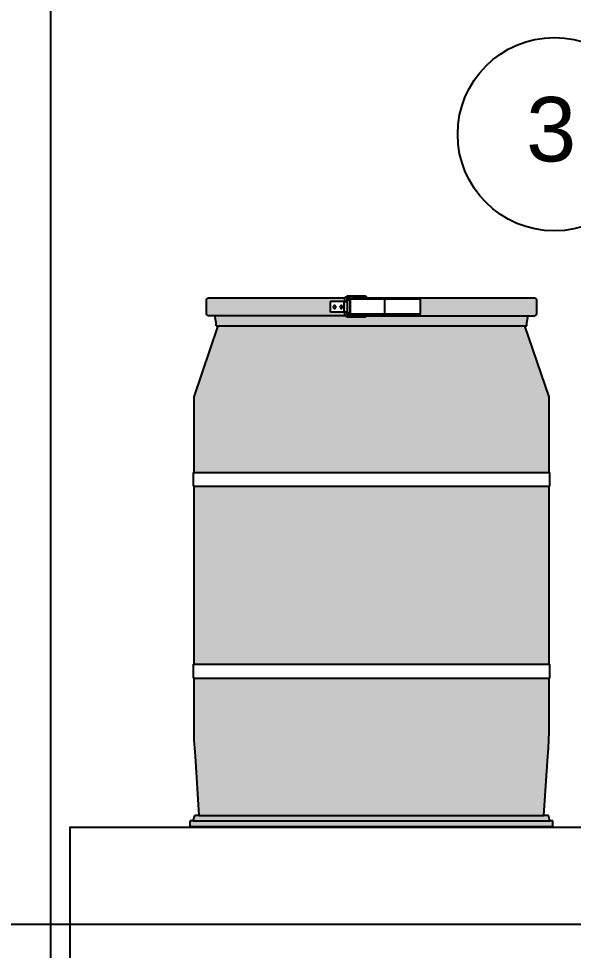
# Model space of a CAD drawing. Header units: millimetres. Extents: x -10849 to 51582, y -14593 to 28921.
# Drawn here: x 15640 to 16500, y -5600 to -4155 of the extents above; entities that cross this region are included whole.
import ezdxf

# ---------------------------------------------------------------- set-up
doc = ezdxf.new("R2010")
doc.units = ezdxf.units.MM
doc.layers.add('Edges', color=7, linetype='Continuous')
doc.styles.get("Standard").update_dxf_attribs({"font": 'arial.ttf'})
doc.dimstyles.new('ISO-25', dxfattribs={"dimtxt": 55, "dimasz": 32.5, "dimexe": 1.25, "dimexo": 0.625, "dimgap": 10.63, "dimtad": 1, "dimdec": 0, "dimtxsty": 'Standard', "dimblk": 'ARCHTICK', "dimcen": 2.5, "dimclrd": 40, "dimclre": 40, "dimclrt": 256, "dimadec": 0, "dimazin": 0, "dimtfac": 1, "dimtdec": 0, "dimtmove": 0, "dimatfit": 3, "dimldrblk": 'DOT', "dimfxl": 1, "dimarcsym": 0})

# ---------------------------------------------------------------- blocks, each defined once
blk = doc.blocks.new('plastic water drum ls')
at = {"layer": 'Edges'}
for p, q in [((-10.884, 17.568), (-11.019, 17.493)), ((-11.019, 17.493), (-11.019, 16.465)), ((-10.884, 17.568), (-1.769, 17.568)), ((-1.776, 17.54), (-1.771, 17.563)), ((-1.776, 17.335), (-1.776, 17.54)), ((-1.771, 17.563), (-1.769, 17.568)), ((-1.769, 17.568), (-1.765, 17.581)), ((-1.765, 17.581), (-1.758, 17.598)), ((-1.758, 17.598), (-1.749, 17.615)), ((-1.749, 17.615), (-1.738, 17.63)), ((-1.738, 17.63), (-1.726, 17.643)), ((-1.726, 17.643), (-1.713, 17.654)), ((-1.713, 17.654), (-1.698, 17.664)), ((-1.698, 17.664), (-1.683, 17.672)), ((-1.683, 17.672), (-1.666, 17.678)), ((-1.661, 17.525), (-1.683, 17.53)), ((-1.683, 17.53), (-1.683, 17.527)), ((-1.683, 17.527), (-1.661, 17.525)), ((-1.666, 17.678), (-1.656, 17.679)), ((-1.661, 17.525), (-1.654, 17.526)), ((-1.656, 17.679), (-1.637, 17.682)), ((-1.652, 17.525), (-1.654, 17.526)), ((-1.651, 17.53), (-1.652, 17.525)), ((-1.652, 17.525), (-1.652, 17.335)), ((-1.65, 17.533), (-1.651, 17.53)), ((-1.648, 17.537), (-1.65, 17.533)), ((-1.645, 17.54), (-1.648, 17.537)), ((-1.643, 17.543), (-1.645, 17.54)), ((-1.64, 17.545), (-1.643, 17.543)), ((-1.637, 17.547), (-1.641, 17.548)), ((-1.637, 17.547), (-1.64, 17.545)), ((-1.637, 17.682), (-1.628, 17.683)), ((-1.634, 17.549), (-1.637, 17.547)), ((-1.632, 17.549), (-1.634, 17.549)), ((-1.63, 17.55), (-1.632, 17.549)), ((-1.437, 17.55), (-1.63, 17.55)), ((-0.427, 17.683), (-1.628, 17.683)), ((-1.571, 17.51), (-1.572, 17.504)), ((-1.572, 17.504), (-1.572, 17.441)), ((-1.572, 17.504), (-1.567, 17.504)), ((-1.572, 17.441), (-1.567, 17.441)), ((-1.569, 17.516), (-1.571, 17.51)), ((-1.567, 17.51), (-1.571, 17.51)), ((-1.566, 17.521), (-1.569, 17.516)), ((-1.565, 17.516), (-1.569, 17.516)), ((-1.565, 17.516), (-1.567, 17.51)), ((-1.549, 17.51), (-1.567, 17.51)), ((-1.567, 17.51), (-1.567, 17.504)), ((-1.567, 17.504), (-1.567, 17.441)), ((-1.549, 17.504), (-1.567, 17.504)), ((-1.567, 17.441), (-1.549, 17.441)), ((-1.562, 17.525), (-1.566, 17.521)), ((-1.562, 17.521), (-1.566, 17.521)), ((-1.562, 17.521), (-1.565, 17.516)), ((-1.547, 17.516), (-1.565, 17.516)), ((-1.557, 17.528), (-1.562, 17.525)), ((-1.558, 17.525), (-1.562, 17.525)), ((-1.558, 17.525), (-1.562, 17.521)), ((-1.544, 17.521), (-1.562, 17.521)), ((-1.54, 17.525), (-1.558, 17.525)), ((-1.553, 17.528), (-1.557, 17.528)), ((-1.551, 17.529), (-1.553, 17.528)), ((-1.551, 17.529), (-1.542, 17.529)), ((-1.547, 17.516), (-1.549, 17.51)), ((-1.517, 17.51), (-1.549, 17.51)), ((-1.549, 17.51), (-1.549, 17.504)), ((-1.549, 17.504), (-1.549, 17.441)), ((-1.518, 17.504), (-1.549, 17.504)), ((-1.549, 17.441), (-1.518, 17.441)), ((-1.544, 17.521), (-1.547, 17.516)), ((-1.516, 17.516), (-1.547, 17.516)), ((-1.54, 17.525), (-1.544, 17.521)), ((-1.513, 17.521), (-1.544, 17.521)), ((-1.536, 17.528), (-1.542, 17.529)), ((-1.51, 17.525), (-1.54, 17.525)), ((-1.536, 17.528), (-1.531, 17.529)), ((-1.52, 17.529), (-1.531, 17.529)), ((-1.507, 17.528), (-1.52, 17.529)), ((-1.517, 17.51), (-1.518, 17.504)), ((-1.518, 17.504), (-1.476, 17.504)), ((-1.518, 17.504), (-1.518, 17.441)), ((-1.518, 17.441), (-1.476, 17.441)), ((-1.517, 17.51), (-1.516, 17.516)), ((-1.476, 17.51), (-1.517, 17.51)), ((-1.516, 17.516), (-1.513, 17.521)), ((-1.474, 17.516), (-1.516, 17.516)), ((-1.513, 17.521), (-1.51, 17.525)), ((-1.473, 17.521), (-1.513, 17.521)), ((-1.47, 17.525), (-1.51, 17.525)), ((-1.507, 17.528), (-1.503, 17.529)), ((-1.503, 17.529), (-1.488, 17.529)), ((-1.468, 17.528), (-1.488, 17.529)), ((-1.474, 17.516), (-1.476, 17.51)), ((-1.426, 17.51), (-1.476, 17.51)), ((-1.476, 17.51), (-1.476, 17.504)), ((-1.476, 17.504), (-1.476, 17.441)), ((-1.426, 17.504), (-1.476, 17.504)), ((-1.476, 17.441), (-1.451, 17.441)), ((-1.473, 17.521), (-1.474, 17.516)), ((-1.425, 17.516), (-1.474, 17.516)), ((-1.47, 17.525), (-1.473, 17.521)), ((0.869, 17.521), (-1.473, 17.521)), ((0.867, 17.525), (-1.47, 17.525)), ((-1.468, 17.528), (-1.465, 17.529)), ((-1.463, 17.529), (-1.465, 17.529)), ((-1.463, 17.539), (-1.452, 17.542)), ((-1.463, 17.529), (-1.463, 17.539)), ((-1.196, 17.539), (-1.463, 17.539)), ((-1.42, 17.528), (-1.463, 17.529)), ((-1.452, 17.542), (-1.441, 17.545)), ((-1.451, 17.441), (-1.451, 16.56)), ((-1.451, 17.441), (-1.426, 17.441)), ((-1.441, 17.545), (-1.438, 17.545)), ((-1.437, 17.55), (-1.438, 17.545)), ((-1.438, 17.545), (-1.43, 17.547)), ((-1.419, 17.549), (-1.437, 17.55)), ((-1.43, 17.547), (-1.419, 17.549)), ((-1.425, 17.516), (-1.426, 17.51)), ((-1.426, 17.51), (-1.426, 17.504)), ((-1.426, 17.51), (0.87, 17.51)), ((-1.426, 17.504), (-1.426, 17.441)), ((-1.426, 17.504), (0.871, 17.504)), ((-1.426, 17.441), (-1.426, 16.56)), ((-1.425, 17.516), (0.87, 17.516)), ((-1.42, 17.528), (-1.418, 17.529)), ((-1.419, 17.549), (-1.408, 17.551)), ((-1.196, 17.529), (-1.418, 17.529)), ((-1.408, 17.551), (-1.397, 17.553)), ((-1.397, 17.553), (-1.385, 17.554)), ((-1.385, 17.554), (-1.374, 17.555)), ((-1.374, 17.555), (-1.363, 17.556)), ((-1.363, 17.556), (-1.352, 17.556)), ((-1.352, 17.556), (-1.34, 17.556)), ((-1.335, 17.556), (-1.34, 17.556)), ((-1.335, 17.556), (-1.329, 17.556)), ((-1.329, 17.556), (-1.324, 17.556)), ((-1.324, 17.556), (-1.322, 17.556)), ((-1.322, 17.556), (-1.319, 17.556)), ((-1.319, 17.556), (-1.318, 17.556)), ((-1.318, 17.556), (-1.307, 17.556)), ((-1.307, 17.556), (-1.295, 17.556)), ((-1.295, 17.556), (-1.284, 17.555)), ((-1.284, 17.555), (-1.273, 17.554)), ((-1.273, 17.554), (-1.262, 17.553)), ((-1.262, 17.553), (-1.251, 17.551)), ((-1.24, 17.549), (-1.251, 17.551)), ((-0.443, 17.55), (-1.24, 17.549)), ((-1.24, 17.549), (-1.228, 17.547)), ((-1.228, 17.547), (-1.217, 17.545)), ((-1.217, 17.545), (-1.206, 17.542)), ((-1.206, 17.542), (-1.196, 17.539)), ((-1.196, 17.529), (-1.196, 17.539)), ((-1.145, 17.528), (-1.196, 17.529)), ((-1.144, 17.529), (-1.145, 17.528)), ((-1.144, 17.529), (-0.864, 17.528)), ((-0.864, 17.528), (-0.863, 17.529)), ((-0.578, 17.528), (-0.863, 17.529)), ((-0.863, 17.529), (-0.47, 17.529)), ((-0.47, 17.529), (-0.578, 17.528)), ((-0.47, 17.529), (-0.416, 17.529)), ((-0.431, 17.548), (-0.443, 17.55)), ((-0.43, 17.547), (-0.431, 17.548)), ((-0.427, 17.546), (-0.43, 17.547)), ((-0.397, 17.678), (-0.427, 17.683)), ((-0.424, 17.544), (-0.427, 17.546)), ((-0.422, 17.541), (-0.424, 17.544)), ((-0.419, 17.538), (-0.422, 17.541)), ((-0.418, 17.535), (-0.419, 17.538)), ((-0.416, 17.532), (-0.418, 17.535)), ((-0.416, 17.53), (-0.416, 17.532)), ((-0.416, 17.529), (-0.416, 17.53)), ((-0.416, 17.529), (-0.292, 17.529)), ((-0.378, 17.671), (-0.397, 17.678)), ((-0.361, 17.661), (-0.378, 17.671)), ((-0.346, 17.65), (-0.361, 17.661)), ((-0.332, 17.636), (-0.346, 17.65)), ((-0.32, 17.62), (-0.332, 17.636)), ((-0.31, 17.602), (-0.32, 17.62)), ((-0.302, 17.583), (-0.31, 17.602)), ((-0.298, 17.568), (-0.302, 17.583)), ((-0.295, 17.561), (-0.298, 17.568)), ((-0.298, 17.568), (10.884, 17.568)), ((-0.292, 17.529), (-0.295, 17.561)), ((0.291, 17.529), (-0.292, 17.529)), ((0.581, 17.528), (0.291, 17.529)), ((0.864, 17.529), (0.291, 17.529)), ((0.864, 17.529), (0.581, 17.528)), ((0.864, 17.529), (0.865, 17.528)), ((0.864, 17.529), (0.867, 17.528)), ((0.865, 17.528), (0.867, 17.525)), ((0.867, 17.528), (0.865, 17.528)), ((0.867, 17.528), (0.873, 17.529)), ((0.867, 17.525), (0.869, 17.521)), ((0.867, 17.525), (3.218, 17.525)), ((0.869, 17.521), (0.87, 17.516)), ((0.869, 17.521), (3.224, 17.521)), ((0.87, 17.516), (0.87, 17.515)), ((0.87, 17.516), (3.23, 17.516)), ((0.87, 17.515), (0.87, 17.51)), ((0.87, 17.51), (0.871, 17.504)), ((0.87, 17.51), (3.233, 17.51)), ((0.871, 17.504), (0.871, 16.493)), ((3.234, 17.504), (0.871, 17.504)), ((1.364, 17.529), (0.873, 17.529)), ((1.364, 17.529), (1.367, 17.528)), ((1.855, 17.529), (1.367, 17.528)), ((1.858, 17.528), (1.855, 17.529)), ((1.858, 17.528), (2.334, 17.529)), ((2.334, 17.529), (2.338, 17.528)), ((2.338, 17.528), (2.799, 17.529)), ((2.803, 17.528), (2.799, 17.529)), ((2.838, 17.528), (2.803, 17.528)), ((2.87, 17.529), (2.838, 17.528)), ((2.87, 17.529), (2.874, 17.528)), ((2.91, 17.528), (2.874, 17.528)), ((2.94, 17.529), (2.91, 17.528)), ((2.945, 17.528), (2.94, 17.529)), ((2.945, 17.528), (2.975, 17.529)), ((2.975, 17.529), (2.98, 17.528)), ((3.015, 17.528), (2.98, 17.528)), ((3.044, 17.529), (3.015, 17.528)), ((3.049, 17.528), (3.044, 17.529)), ((3.049, 17.528), (3.079, 17.529)), ((3.079, 17.529), (3.084, 17.528)), ((3.118, 17.528), (3.084, 17.528)), ((3.146, 17.529), (3.118, 17.528)), ((3.152, 17.528), (3.146, 17.529)), ((3.185, 17.528), (3.152, 17.528)), ((3.185, 17.528), (3.202, 17.529)), ((3.202, 17.529), (3.206, 17.529)), ((3.21, 17.528), (3.206, 17.529)), ((3.21, 17.528), (3.216, 17.528)), ((3.216, 17.528), (3.218, 17.525)), ((3.218, 17.525), (3.224, 17.521)), ((3.218, 17.525), (3.224, 17.525)), ((3.224, 17.525), (3.23, 17.521)), ((3.224, 17.521), (3.23, 17.521)), ((3.224, 17.521), (3.23, 17.516)), ((3.23, 17.521), (3.232, 17.521)), ((3.23, 17.516), (3.236, 17.516)), ((3.23, 17.516), (3.233, 17.51)), ((3.232, 17.521), (3.236, 17.516)), ((3.233, 17.51), (3.234, 17.504)), ((3.233, 17.51), (3.239, 17.51)), ((3.234, 17.504), (3.24, 17.504)), ((3.234, 17.504), (3.234, 16.493)), ((3.236, 17.516), (3.238, 17.516)), ((3.238, 17.516), (3.239, 17.51)), ((3.239, 17.51), (3.24, 17.504)), ((3.239, 17.51), (3.241, 17.51)), ((3.242, 17.504), (3.24, 17.504)), ((3.24, 17.504), (3.24, 16.493)), ((3.241, 17.51), (3.242, 17.504)), ((3.242, 17.504), (3.242, 16.493)), ((11.019, 17.493), (10.884, 17.568)), ((11.019, 16.465), (11.019, 17.493)), ((-2.743, 16.624), (-2.743, 17.335)), ((-1.822, 17.335), (-2.743, 17.335)), ((-2.739, 17.328), (-2.739, 17.331)), ((-2.55, 16.992), (-2.553, 16.966)), ((-2.553, 16.966), (-2.55, 16.94)), ((-2.541, 17.016), (-2.55, 16.992)), ((-2.55, 16.94), (-2.541, 16.916)), ((-2.527, 17.036), (-2.541, 17.016)), ((-2.541, 16.916), (-2.527, 16.896)), ((-2.51, 17.052), (-2.527, 17.036)), ((-2.527, 16.896), (-2.51, 16.88)), ((-2.489, 17.062), (-2.51, 17.052)), ((-2.51, 16.88), (-2.489, 16.87)), ((-2.466, 17.066), (-2.489, 17.062)), ((-2.489, 16.87), (-2.466, 16.867)), ((-2.461, 17.066), (-2.466, 17.066)), ((-2.461, 16.867), (-2.466, 16.867)), ((-2.444, 17.062), (-2.461, 17.066)), ((-2.461, 16.867), (-2.444, 16.87)), ((-2.423, 17.052), (-2.444, 17.062)), ((-2.439, 17.062), (-2.444, 17.062)), ((-2.444, 16.87), (-2.423, 16.88)), ((-2.444, 16.87), (-2.439, 16.87)), ((-2.418, 17.052), (-2.439, 17.062)), ((-2.439, 16.87), (-2.418, 16.88)), ((-2.405, 17.036), (-2.423, 17.052)), ((-2.423, 16.88), (-2.405, 16.896)), ((-2.4, 17.036), (-2.418, 17.052)), ((-2.418, 16.88), (-2.4, 16.896)), ((-2.391, 17.016), (-2.405, 17.036)), ((-2.405, 16.896), (-2.391, 16.916)), ((-2.386, 17.016), (-2.4, 17.036)), ((-2.4, 16.896), (-2.386, 16.916)), ((-2.383, 16.992), (-2.391, 17.016)), ((-2.391, 16.916), (-2.383, 16.94)), ((-2.378, 16.992), (-2.386, 17.016)), ((-2.386, 16.916), (-2.378, 16.94)), ((-2.38, 16.966), (-2.383, 16.992)), ((-2.383, 16.94), (-2.38, 16.966)), ((-2.375, 16.966), (-2.378, 16.992)), ((-2.378, 16.94), (-2.375, 16.966)), ((-2.101, 16.992), (-2.104, 16.966)), ((-2.104, 16.966), (-2.101, 16.94)), ((-2.092, 17.016), (-2.101, 16.992)), ((-2.101, 16.94), (-2.092, 16.916)), ((-2.079, 17.036), (-2.092, 17.016)), ((-2.092, 16.916), (-2.079, 16.896)), ((-2.061, 17.052), (-2.079, 17.036)), ((-2.079, 16.896), (-2.061, 16.88)), ((-2.04, 17.062), (-2.061, 17.052)), ((-2.061, 16.88), (-2.04, 16.87)), ((-2.018, 17.066), (-2.04, 17.062)), ((-2.04, 16.87), (-2.018, 16.867)), ((-2.012, 17.066), (-2.018, 17.066)), ((-2.012, 16.867), (-2.018, 16.867)), ((-1.995, 17.062), (-2.012, 17.066)), ((-2.012, 16.867), (-1.995, 16.87)), ((-1.974, 17.052), (-1.995, 17.062)), ((-1.99, 17.062), (-1.995, 17.062)), ((-1.995, 16.87), (-1.974, 16.88)), ((-1.995, 16.87), (-1.99, 16.87)), ((-1.969, 17.052), (-1.99, 17.062)), ((-1.99, 16.87), (-1.969, 16.88)), ((-1.956, 17.036), (-1.974, 17.052)), ((-1.974, 16.88), (-1.956, 16.896)), ((-1.951, 17.036), (-1.969, 17.052)), ((-1.969, 16.88), (-1.951, 16.896)), ((-1.943, 17.016), (-1.956, 17.036)), ((-1.956, 16.896), (-1.943, 16.916)), ((-1.938, 17.016), (-1.951, 17.036)), ((-1.951, 16.896), (-1.938, 16.916)), ((-1.934, 16.992), (-1.943, 17.016)), ((-1.943, 16.916), (-1.934, 16.94)), ((-1.929, 16.992), (-1.938, 17.016)), ((-1.938, 16.916), (-1.929, 16.94)), ((-1.931, 16.966), (-1.934, 16.992)), ((-1.934, 16.94), (-1.931, 16.966)), ((-1.926, 16.966), (-1.929, 16.992)), ((-1.929, 16.94), (-1.926, 16.966)), ((-1.822, 16.624), (-1.822, 17.335)), ((-1.822, 17.335), (-1.776, 17.335)), ((-1.776, 17.335), (-1.652, 17.335)), ((-1.606, 17.335), (-1.652, 17.335)), ((-1.606, 16.624), (-1.606, 17.335)), ((-11.019, 16.465), (-10.884, 16.39)), ((-10.436, 16.39), (-10.884, 16.39)), ((-10.346, 15.908), (-10.436, 16.39)), ((-1.739, 16.39), (-10.436, 16.39)), ((-1.822, 16.624), (-2.743, 16.624)), ((-1.776, 16.624), (-1.822, 16.624)), ((-1.776, 16.506), (-1.776, 16.624)), ((-1.652, 16.624), (-1.776, 16.624)), ((-1.773, 16.48), (-1.776, 16.506)), ((-1.767, 16.453), (-1.773, 16.48)), ((-1.759, 16.428), (-1.767, 16.453)), ((-1.748, 16.405), (-1.759, 16.428)), ((-1.739, 16.39), (-1.748, 16.405)), ((-1.734, 16.383), (-1.739, 16.39)), ((-1.718, 16.363), (-1.734, 16.383)), ((-1.7, 16.346), (-1.718, 16.363)), ((-1.681, 16.331), (-1.7, 16.346)), ((-1.66, 16.32), (-1.681, 16.331)), ((-1.638, 16.311), (-1.66, 16.32)), ((-1.652, 16.624), (-1.652, 16.514)), ((-1.606, 16.624), (-1.652, 16.624)), ((-1.652, 16.514), (-1.651, 16.503)), ((-1.651, 16.503), (-1.649, 16.493)), ((-1.649, 16.493), (-1.646, 16.484)), ((-1.646, 16.484), (-1.641, 16.474)), ((-1.641, 16.474), (-1.636, 16.466)), ((-1.615, 16.306), (-1.638, 16.311)), ((-1.636, 16.466), (-1.63, 16.458)), ((-1.63, 16.458), (-1.623, 16.452)), ((-1.623, 16.452), (-1.616, 16.446)), ((-1.616, 16.446), (-1.607, 16.441)), ((-1.615, 16.306), (-1.606, 16.305)), ((-1.607, 16.441), (-1.599, 16.438)), ((-1.606, 16.305), (-1.584, 16.303)), ((-1.599, 16.438), (-1.594, 16.437)), ((-1.594, 16.437), (-1.589, 16.437)), ((-1.589, 16.437), (-1.444, 16.437)), ((-1.584, 16.303), (-0.467, 16.303)), ((-1.572, 16.56), (-1.567, 16.56)), ((-1.572, 16.56), (-1.572, 16.493)), ((-1.572, 16.493), (-1.571, 16.487)), ((-1.572, 16.493), (-1.567, 16.493)), ((-1.567, 16.487), (-1.571, 16.487)), ((-1.569, 16.481), (-1.571, 16.487)), ((-1.565, 16.481), (-1.569, 16.481)), ((-1.566, 16.476), (-1.569, 16.481)), ((-1.567, 16.56), (-1.567, 16.493)), ((-1.549, 16.56), (-1.567, 16.56)), ((-1.567, 16.493), (-1.567, 16.487)), ((-1.549, 16.493), (-1.567, 16.493)), ((-1.565, 16.481), (-1.567, 16.487)), ((-1.549, 16.487), (-1.567, 16.487)), ((-1.562, 16.476), (-1.566, 16.476)), ((-1.562, 16.472), (-1.566, 16.476)), ((-1.562, 16.476), (-1.565, 16.481)), ((-1.547, 16.481), (-1.565, 16.481)), ((-1.558, 16.472), (-1.562, 16.476)), ((-1.544, 16.476), (-1.562, 16.476)), ((-1.558, 16.472), (-1.562, 16.472)), ((-1.557, 16.47), (-1.562, 16.472)), ((-1.54, 16.472), (-1.558, 16.472)), ((-1.553, 16.47), (-1.557, 16.47)), ((-1.551, 16.469), (-1.553, 16.47)), ((-1.551, 16.469), (-1.548, 16.469)), ((-1.549, 16.56), (-1.549, 16.493)), ((-1.518, 16.56), (-1.549, 16.56)), ((-1.549, 16.493), (-1.518, 16.493)), ((-1.549, 16.493), (-1.549, 16.487)), ((-1.549, 16.487), (-1.547, 16.481)), ((-1.517, 16.487), (-1.549, 16.487)), ((-1.548, 16.469), (-1.536, 16.47)), ((-1.547, 16.481), (-1.544, 16.476)), ((-1.516, 16.481), (-1.547, 16.481)), ((-1.544, 16.476), (-1.54, 16.472)), ((-1.513, 16.476), (-1.544, 16.476)), ((-1.51, 16.472), (-1.54, 16.472)), ((-1.536, 16.47), (-1.531, 16.469)), ((-1.531, 16.469), (-1.507, 16.47)), ((-1.518, 16.56), (-1.518, 16.493)), ((-1.476, 16.56), (-1.518, 16.56)), ((-1.518, 16.493), (-1.517, 16.487)), ((-1.518, 16.493), (-1.476, 16.493)), ((-1.516, 16.481), (-1.517, 16.487)), ((-1.476, 16.487), (-1.517, 16.487)), ((-1.513, 16.476), (-1.516, 16.481)), ((-1.474, 16.481), (-1.516, 16.481)), ((-1.51, 16.472), (-1.513, 16.476)), ((-1.473, 16.476), (-1.513, 16.476)), ((-1.47, 16.472), (-1.51, 16.472)), ((-1.507, 16.47), (-1.503, 16.469)), ((-1.503, 16.469), (-1.468, 16.47)), ((-1.476, 16.56), (-1.476, 16.493)), ((-1.451, 16.56), (-1.476, 16.56)), ((-1.476, 16.493), (-1.476, 16.487)), ((-1.426, 16.493), (-1.476, 16.493)), ((-1.426, 16.487), (-1.476, 16.487)), ((-1.474, 16.481), (-1.476, 16.487)), ((-1.425, 16.481), (-1.474, 16.481)), ((-1.473, 16.476), (-1.474, 16.481)), ((-1.47, 16.472), (-1.473, 16.476)), ((-1.473, 16.476), (0.869, 16.476)), ((0.867, 16.472), (-1.47, 16.472)), ((-1.468, 16.47), (-1.465, 16.469)), ((-1.465, 16.469), (-1.463, 16.469)), ((-1.463, 16.469), (-1.463, 16.458)), ((-1.463, 16.469), (-1.447, 16.469)), ((-1.463, 16.458), (-1.452, 16.455)), ((-1.196, 16.458), (-1.463, 16.458)), ((-1.452, 16.455), (-1.448, 16.455)), ((-1.426, 16.56), (-1.451, 16.56)), ((-1.448, 16.455), (-1.444, 16.437)), ((-1.448, 16.455), (-1.441, 16.453)), ((-1.447, 16.469), (-1.445, 16.469)), ((-1.42, 16.47), (-1.445, 16.469)), ((-1.444, 16.437), (-0.479, 16.437)), ((-1.441, 16.453), (-1.43, 16.45)), ((-1.43, 16.45), (-1.419, 16.448)), ((-1.426, 16.56), (-1.426, 16.493)), ((-1.426, 16.493), (-1.426, 16.487)), ((-1.426, 16.493), (0.871, 16.493)), ((-1.426, 16.487), (-1.425, 16.481)), ((0.87, 16.487), (-1.426, 16.487)), ((-1.425, 16.481), (0.87, 16.481)), ((-1.42, 16.47), (-1.418, 16.469)), ((-1.419, 16.448), (-1.408, 16.446)), ((-1.418, 16.469), (-1.414, 16.469)), ((-1.414, 16.469), (-1.396, 16.469)), ((-1.408, 16.446), (-1.397, 16.445)), ((-1.397, 16.445), (-1.385, 16.443)), ((-1.396, 16.469), (-1.331, 16.469)), ((-1.385, 16.443), (-1.374, 16.442)), ((-1.374, 16.442), (-1.363, 16.442)), ((-1.363, 16.442), (-1.352, 16.441)), ((-1.352, 16.441), (-1.34, 16.441)), ((-1.335, 16.441), (-1.34, 16.441)), ((-1.335, 16.441), (-1.329, 16.441)), ((-1.331, 16.469), (-1.329, 16.469)), ((-1.329, 16.469), (-1.298, 16.469)), ((-1.329, 16.441), (-1.324, 16.441)), ((-1.324, 16.441), (-1.322, 16.441)), ((-1.322, 16.441), (-1.319, 16.441)), ((-1.319, 16.441), (-1.318, 16.441)), ((-1.318, 16.441), (-1.307, 16.441)), ((-1.307, 16.441), (-1.295, 16.442)), ((-1.298, 16.469), (-1.262, 16.469)), ((-1.295, 16.442), (-1.284, 16.442)), ((-1.284, 16.442), (-1.273, 16.443)), ((-1.273, 16.443), (-1.262, 16.445)), ((-1.247, 16.469), (-1.262, 16.469)), ((-1.262, 16.445), (-1.251, 16.446)), ((-1.251, 16.446), (-1.24, 16.448)), ((-1.247, 16.469), (-1.213, 16.469)), ((-1.24, 16.448), (-1.228, 16.45)), ((-1.228, 16.45), (-1.217, 16.453)), ((-1.217, 16.453), (-1.206, 16.455)), ((-1.213, 16.469), (-1.211, 16.469)), ((-1.211, 16.469), (-1.196, 16.469)), ((-1.206, 16.455), (-1.196, 16.458)), ((-1.196, 16.469), (-1.145, 16.47)), ((-1.196, 16.469), (-1.196, 16.458)), ((-1.144, 16.469), (-1.145, 16.47)), ((-1.144, 16.469), (-1.029, 16.469)), ((-0.864, 16.47), (-1.029, 16.469)), ((-0.864, 16.47), (-0.863, 16.469)), ((-0.863, 16.469), (-0.759, 16.469)), ((-0.578, 16.47), (-0.759, 16.469)), ((-0.759, 16.469), (-0.488, 16.469)), ((-0.488, 16.469), (-0.578, 16.47)), ((-0.488, 16.469), (-0.425, 16.469)), ((-0.479, 16.437), (-0.469, 16.438)), ((-0.469, 16.438), (-0.461, 16.439)), ((-0.467, 16.303), (-0.446, 16.305)), ((-0.461, 16.439), (-0.453, 16.442)), ((-0.453, 16.442), (-0.446, 16.447)), ((-0.446, 16.447), (-0.439, 16.452)), ((-0.446, 16.305), (-0.423, 16.31)), ((-0.439, 16.452), (-0.433, 16.458)), ((-0.433, 16.458), (-0.427, 16.466)), ((-0.427, 16.466), (-0.425, 16.469)), ((-0.425, 16.469), (-0.295, 16.469)), ((-0.423, 16.31), (-0.401, 16.319)), ((-0.401, 16.319), (-0.38, 16.331)), ((-0.38, 16.331), (-0.361, 16.346)), ((-0.361, 16.346), (-0.343, 16.364)), ((-0.343, 16.364), (-0.328, 16.384)), ((-0.328, 16.384), (-0.325, 16.39)), ((-0.325, 16.39), (-0.315, 16.407)), ((-0.325, 16.39), (10.436, 16.39)), ((-0.315, 16.407), (-0.305, 16.431)), ((-0.305, 16.431), (-0.297, 16.457)), ((-0.297, 16.457), (-0.295, 16.469)), ((-0.295, 16.469), (0.329, 16.469)), ((0.581, 16.47), (0.329, 16.469)), ((0.329, 16.469), (0.583, 16.469)), ((0.583, 16.469), (0.581, 16.47)), ((0.865, 16.469), (0.583, 16.469)), ((0.865, 16.47), (0.867, 16.472)), ((0.865, 16.469), (0.865, 16.47)), ((0.867, 16.469), (0.865, 16.47)), ((0.865, 16.469), (0.867, 16.469)), ((0.867, 16.472), (0.869, 16.476)), ((3.218, 16.472), (0.867, 16.472)), ((0.867, 16.469), (0.868, 16.47)), ((0.868, 16.47), (0.873, 16.469)), ((0.869, 16.476), (0.87, 16.481)), ((3.224, 16.476), (0.869, 16.476)), ((0.871, 16.493), (0.87, 16.487)), ((0.87, 16.483), (0.87, 16.487)), ((3.233, 16.487), (0.87, 16.487)), ((0.87, 16.481), (0.87, 16.483)), ((3.23, 16.481), (0.87, 16.481)), ((3.234, 16.493), (0.871, 16.493)), ((0.873, 16.469), (1.364, 16.469)), ((1.364, 16.469), (1.367, 16.47)), ((1.825, 16.469), (1.367, 16.47)), ((1.825, 16.469), (1.855, 16.469)), ((1.855, 16.469), (1.858, 16.47)), ((2.301, 16.469), (1.858, 16.47)), ((2.301, 16.469), (2.334, 16.469)), ((2.334, 16.469), (2.338, 16.47)), ((2.338, 16.47), (2.799, 16.469)), ((2.803, 16.47), (2.799, 16.469)), ((2.808, 16.469), (2.803, 16.47)), ((2.808, 16.469), (2.834, 16.469)), ((2.834, 16.469), (2.838, 16.47)), ((2.874, 16.469), (2.838, 16.47)), ((2.907, 16.469), (2.874, 16.469)), ((2.907, 16.469), (2.91, 16.47)), ((2.94, 16.469), (2.91, 16.47)), ((2.945, 16.47), (2.94, 16.469)), ((2.974, 16.469), (2.945, 16.47)), ((2.974, 16.469), (2.98, 16.47)), ((2.98, 16.47), (3.008, 16.469)), ((3.008, 16.469), (3.01, 16.469)), ((3.01, 16.469), (3.015, 16.47)), ((3.015, 16.47), (3.044, 16.469)), ((3.049, 16.47), (3.044, 16.469)), ((3.075, 16.469), (3.049, 16.47)), ((3.084, 16.47), (3.075, 16.469)), ((3.113, 16.469), (3.084, 16.47)), ((3.118, 16.47), (3.113, 16.469)), ((3.118, 16.47), (3.128, 16.469)), ((3.128, 16.469), (3.146, 16.469)), ((3.146, 16.469), (3.152, 16.47)), ((3.16, 16.469), (3.152, 16.47)), ((3.16, 16.469), (3.176, 16.469)), ((3.176, 16.469), (3.185, 16.47)), ((3.185, 16.47), (3.189, 16.469)), ((3.206, 16.469), (3.189, 16.469)), ((3.206, 16.469), (3.21, 16.47)), ((3.21, 16.47), (3.216, 16.47)), ((3.216, 16.47), (3.218, 16.472)), ((3.218, 16.472), (3.224, 16.476)), ((3.218, 16.472), (3.224, 16.472)), ((3.224, 16.476), (3.23, 16.481)), ((3.224, 16.476), (3.23, 16.476)), ((3.224, 16.472), (3.23, 16.476)), ((3.23, 16.481), (3.233, 16.487)), ((3.23, 16.481), (3.236, 16.481)), ((3.23, 16.476), (3.232, 16.476)), ((3.232, 16.476), (3.236, 16.481)), ((3.234, 16.493), (3.233, 16.487)), ((3.233, 16.487), (3.239, 16.487)), ((3.234, 16.493), (3.24, 16.493)), ((3.236, 16.481), (3.238, 16.481)), ((3.238, 16.481), (3.239, 16.487)), ((3.24, 16.493), (3.239, 16.487)), ((3.239, 16.487), (3.241, 16.487)), ((3.242, 16.493), (3.24, 16.493)), ((3.242, 16.493), (3.241, 16.487)), ((10.346, 15.908), (10.436, 16.39)), ((10.436, 16.39), (10.884, 16.39)), ((10.884, 16.39), (11.019, 16.465)), ((-11.821, 10.97), (-10.213, 15.709)), ((-10.346, 15.709), (-10.346, 15.908)), ((-10.346, 15.709), (-10.213, 15.709)), ((-10.213, 15.709), (10.213, 15.709)), ((10.213, 15.709), (10.346, 15.709)), ((11.821, 10.97), (10.213, 15.709)), ((10.346, 15.709), (10.346, 15.908)), ((-11.821, 5.939), (-11.821, 10.97)), ((11.821, 5.939), (11.821, 10.97)), ((-11.87, 5.015), (-11.87, 5.939)), ((-11.821, 5.939), (-11.87, 5.939)), ((-11.821, 5.939), (11.821, 5.939)), ((11.87, 5.939), (11.821, 5.939)), ((11.87, 5.015), (11.87, 5.939)), ((-11.87, 5.015), (-11.821, 5.015)), ((-11.821, -6.85), (-11.821, 5.015)), ((-11.821, 5.015), (11.821, 5.015)), ((11.821, 5.015), (11.87, 5.015)), ((11.821, -6.85), (11.821, 5.015)), ((-11.87, -7.774), (-11.87, -6.85)), ((-11.821, -6.85), (-11.87, -6.85)), ((-11.821, -6.85), (11.821, -6.85)), ((11.87, -6.85), (11.821, -6.85)), ((11.87, -7.774), (11.87, -6.85)), ((-11.87, -7.774), (-11.821, -7.774)), ((-11.821, -11.353), (-11.821, -7.774)), ((-11.821, -7.774), (11.821, -7.774)), ((11.821, -7.774), (11.87, -7.774)), ((11.821, -11.353), (11.821, -7.774)), ((-11.811, -11.896), (-11.821, -11.353)), ((11.811, -11.896), (11.821, -11.353)), ((-11.784, -12.437), (-11.811, -11.896)), ((11.784, -12.437), (11.811, -11.896)), ((-11.738, -12.978), (-11.784, -12.437)), ((-11.481, -16.923), (-11.738, -12.978)), ((11.481, -16.923), (11.738, -12.978)), ((11.738, -12.978), (11.784, -12.437)), ((-12.083, -17.683), (-12.083, -17.277)), ((-11.878, -17.277), (-12.083, -17.277)), ((-11.878, -17.277), (-11.777, -16.923)), ((-11.878, -17.277), (11.878, -17.277)), ((-11.481, -16.923), (-11.777, -16.923)), ((-11.481, -16.923), (11.481, -16.923)), ((11.777, -16.923), (11.481, -16.923)), ((11.878, -17.277), (11.777, -16.923)), ((12.083, -17.277), (11.878, -17.277)), ((12.083, -17.683), (12.083, -17.277)), ((12.083, -17.683), (-12.083, -17.683))]:
    blk.add_line(p, q, dxfattribs=at)
blk = doc.blocks.new('_ArchTick')
at = {"color": 0, "linetype": 'ByBlock', "const_width": 0.15}
blk.add_lwpolyline([(-0.5, -0.5), (0.5, 0.5)], dxfattribs=at)
blk = doc.blocks.new('*D86')
at = {"color": 40, "lineweight": -2, "transparency": 16777216}
for p, q in [((15718.9, -5560.4), (15718.9, -5702.1)), ((17258.9, -5560.4), (17258.9, -5702.1)), ((15718.9, -5700.9), (17258.9, -5700.9))]:
    blk.add_line(p, q, dxfattribs=at)
at = {"layer": 'Defpoints', "color": 0, "transparency": 16777216}
for p in [(15718.9, -5559.8), (17258.9, -5559.8), (17258.9, -5700.9)]:
    blk.add_point(p, dxfattribs=at)
at = {"color": 40, "lineweight": -2, "transparency": 16777216, "xscale": 32.5, "yscale": 32.5, "zscale": 32.5, "rotation": 180}
blk.add_blockref('_ArchTick', (15718.9, -5700.9), dxfattribs=at)
at = {"color": 40, "lineweight": -2, "transparency": 16777216, "xscale": 32.5, "yscale": 32.5, "zscale": 32.5}
blk.add_blockref('_ArchTick', (17258.9, -5700.9), dxfattribs=at)
at = {"transparency": 16777216, "insert": (16488.9, -5662.2), "char_height": 55, "attachment_point": 5}
blk.add_mtext('1540', dxfattribs=at)
blk = doc.blocks.new('_Dot')
at = {"color": 0, "lineweight": -2}
blk.add_line((-0.5, 0), (-1, 0), dxfattribs=at)
at = {"color": 0, "const_width": 0.5}
blk.add_lwpolyline([(-0.25, 0, 1), (0.25, 0, 1)], format="xyb", close=True, dxfattribs=at)
blk = doc.blocks.new('*D89')
at = {"color": 40, "lineweight": -2, "transparency": 16777216}
for p, q in [((15688.9, -5560.4), (15688.9, -5878.1)), ((17288.9, -5551.1), (17288.9, -5878.1)), ((17288.9, -5876.8), (15688.9, -5876.8))]:
    blk.add_line(p, q, dxfattribs=at)
at = {"layer": 'Defpoints', "color": 0, "transparency": 16777216}
for p in [(15688.9, -5559.8), (17288.9, -5550.5), (15688.9, -5876.8)]:
    blk.add_point(p, dxfattribs=at)
at = {"color": 40, "lineweight": -2, "transparency": 16777216, "xscale": 32.5, "yscale": 32.5, "zscale": 32.5, "rotation": 180}
blk.add_blockref('_ArchTick', (15688.9, -5876.8), dxfattribs=at)
at = {"color": 40, "lineweight": -2, "transparency": 16777216, "xscale": 32.5, "yscale": 32.5, "zscale": 32.5}
blk.add_blockref('_ArchTick', (17288.9, -5876.8), dxfattribs=at)
at = {"transparency": 16777216, "insert": (16488.9, -5838.1), "char_height": 55, "attachment_point": 5}
blk.add_mtext('1600', dxfattribs=at)
blk = doc.blocks.new('*D113')
at = {"color": 40, "lineweight": -2, "transparency": 16777216}
for p, q in [((15538.9, -5539.4), (15538.9, -6179.1)), ((24088.9, -5539.4), (24088.9, -6179.1)), ((15538.9, -6177.8), (24088.9, -6177.8))]:
    blk.add_line(p, q, dxfattribs=at)
at = {"layer": 'Defpoints', "color": 0, "transparency": 16777216}
for p in [(15538.9, -5538.8), (24088.9, -5538.8), (24088.9, -6177.8)]:
    blk.add_point(p, dxfattribs=at)
at = {"color": 40, "lineweight": -2, "transparency": 16777216, "xscale": 32.5, "yscale": 32.5, "zscale": 32.5, "rotation": 180}
blk.add_blockref('_ArchTick', (15538.9, -6177.8), dxfattribs=at)
at = {"color": 40, "lineweight": -2, "transparency": 16777216, "xscale": 32.5, "yscale": 32.5, "zscale": 32.5}
blk.add_blockref('_ArchTick', (24088.9, -6177.8), dxfattribs=at)
at = {"transparency": 16777216, "insert": (19813.9, -6139.1), "char_height": 55, "attachment_point": 5}
blk.add_mtext('8550', dxfattribs=at)

msp = doc.modelspace()

# ---------------------------------------------------------------- hatches: boundary and pattern name
h = msp.add_hatch(color=5)
h.dxf.hatch_style = 1
h.paths.add_polyline_path([(16461.8, -4741.9), (16424.4, -4631.6), (15949.1, -4631.6), (15911.7, -4741.9), (15911.7, -4858.9), (16461.8, -4858.9)])
h.paths.add_polyline_path([(16461.8, -4880.5), (15911.7, -4880.5), (15911.7, -5156.5), (16461.8, -5156.5)])
h.paths.add_polyline_path([(16459.9, -5299.1), (16460.9, -5286.6), (16461.6, -5273.9), (16461.8, -5261.3), (16461.8, -5178), (15911.7, -5178), (15911.7, -5261.3), (15911.9, -5273.9), (15912.5, -5286.6), (15913.6, -5299.1), (15919.6, -5390.9), (16453.9, -5390.9)])
h.paths.add_polyline_path([(16443.1, -4590.1), (16440, -4588.4), (16179.8, -4588.4), (16179.7, -4588), (16179.5, -4587.6), (16179.3, -4587.2), (16179, -4586.8), (16178.7, -4586.5), (16178.3, -4586.2), (16178, -4586), (16177.5, -4585.8), (16176.8, -4585.7), (16148.9, -4585.7), (16148.2, -4585.8), (16148, -4585.8), (16147.6, -4585.9), (16147.2, -4586.1), (16146.9, -4586.3), (16146.6, -4586.6), (16146.3, -4586.9), (16146, -4587.3), (16145.8, -4587.7), (16145.7, -4588.1), (16145.5, -4588.5), (16145.4, -4589), (16145.4, -4593.8), (16148.3, -4593.8), (16148.3, -4589.4), (16148.1, -4589.4), (16147.6, -4589.3), (16147.6, -4589.2), (16148.1, -4589.4), (16148.2, -4589.3), (16148.3, -4589.2), (16148.3, -4593.8), (16145.4, -4593.8), (16144.4, -4593.8), (16144.4, -4610.3), (16122.9, -4610.3), (16122.9, -4593.8), (16144.4, -4593.8), (16145.4, -4593.8), (16145.4, -4588.4), (15933.5, -4588.4), (15930.3, -4590.1), (15930.3, -4614), (15933.5, -4615.8), (15943.9, -4615.8), (15946, -4627), (15946, -4631.6), (15949.1, -4631.6), (16424.4, -4631.6), (16427.5, -4631.6), (16427.5, -4627), (16429.6, -4615.8), (16440, -4615.8), (16443.1, -4614)])
h.paths.add_polyline_path([(16153, -4614.3), (16153, -4614.3), (16152.9, -4614.3), (16153, -4614.3)], flags=0)
h.paths.add_polyline_path([(16152.7, -4589.1), (16152.6, -4589.3), (16152.7, -4589.3)], flags=0)
h.paths.add_polyline_path([(16152.6, -4589.3), (16152.7, -4589.3), (16152.7, -4589.3), (16153.2, -4589.3), (16153.2, -4589), (16152.7, -4589), (16152.6, -4589.3)], flags=16)
h.paths.add_polyline_path([(16177.1, -4589.3), (16167.8, -4589.4), (16180, -4589.4), (16180, -4589.3)], flags=16)
h.paths.add_polyline_path([(16153.6, -4589.6), (16158.9, -4589.6), (16158.9, -4589.3), (16153.7, -4589.3)], flags=16)
h.paths.add_polyline_path([(16262.2, -4613.8), (16261.9, -4613.8), (16261.7, -4613.9), (16260.9, -4613.9), (16260.3, -4613.9), (16259.2, -4613.9), (16258.5, -4613.9), (16258.3, -4613.9), (16257.7, -4613.9), (16257.6, -4613.9), (16256.9, -4613.9), (16256.8, -4613.9), (16256.1, -4613.9), (16255.9, -4613.9), (16255.3, -4613.9), (16255.2, -4613.9), (16254.4, -4613.9), (16254.4, -4613.9), (16253.6, -4613.9), (16252.7, -4613.9), (16252.7, -4613.9), (16251.9, -4613.9), (16241.1, -4613.9), (16241, -4613.9), (16240.3, -4613.9), (16230, -4613.9), (16229.9, -4613.9), (16229.2, -4613.9), (16218.5, -4613.9), (16218.5, -4613.9), (16207, -4613.9), (16200.3, -4613.9), (16194.4, -4613.9), (16179.9, -4613.9), (16179.6, -4615.1), (16179.2, -4615.8), (16179, -4616.2), (16178.1, -4617), (16177.2, -4617.6), (16176.2, -4617.8), (16149.5, -4617.8), (16148.4, -4617.5), (16147.4, -4617), (16146.6, -4616.2), (16146.3, -4615.8), (16145.9, -4615.2), (16145.5, -4614), (16145.4, -4613.1), (16145.4, -4610.3), (16148.3, -4610.3), (16148.3, -4612.9), (16148.3, -4613.1), (16148.4, -4613.4), (16148.4, -4613.6), (16148.5, -4613.8), (16148.7, -4614), (16148.8, -4614.2), (16149.3, -4614.6), (16149.4, -4614.7), (16148.7, -4614.1), (16148.3, -4613.3), (16148.3, -4610.3), (16145.4, -4610.3), (16145.4, -4613.1), (16145.5, -4613.7), (16145.6, -4614.3), (16145.8, -4614.9), (16146.1, -4615.4), (16146.4, -4615.9), (16146.8, -4616.4), (16147.2, -4616.8), (16147.6, -4617.1), (16148.1, -4617.4), (16148.6, -4617.6), (16149.2, -4617.7), (16149.4, -4617.7), (16149.9, -4617.8), (16175.9, -4617.8), (16176.4, -4617.7), (16176.9, -4617.6), (16177.4, -4617.4), (16177.9, -4617.1), (16178.3, -4616.8), (16178.8, -4616.4), (16179.1, -4615.9), (16179.4, -4615.4), (16179.6, -4614.8), (16179.8, -4614.2), (16179.9, -4613.9), (16176.9, -4613.9), (16176.2, -4614.6), (16175.8, -4614.7), (16176, -4614.6), (16176.2, -4614.5), (16176.4, -4614.5), (16176.5, -4614.3), (16176.7, -4614.2), (16176.8, -4614), (16176.8, -4613.9), (16175.4, -4613.9), (16169.1, -4613.9), (16166.7, -4613.9), (16164.8, -4613.9), (16162.8, -4613.9), (16160.1, -4613.9), (16159.5, -4613.9), (16158.9, -4613.9), (16158.9, -4614.2), (16158, -4614.4), (16157, -4614.6), (16156.3, -4614.6), (16155.8, -4614.6), (16154.9, -4614.6), (16154, -4614.5), (16153.2, -4614.3), (16152.6, -4614.2), (16152.5, -4613.9), (16151.5, -4613.9), (16151.5, -4613.9), (16150.8, -4613.9), (16150.7, -4613.9), (16150.3, -4614), (16150.1, -4613.3), (16150.2, -4613.4), (16150.2, -4613.4), (16150.2, -4611.8), (16150.7, -4611.8), (16151.4, -4611.8), (16152.4, -4611.8), (16153, -4611.8), (16153, -4591.3), (16152.4, -4591.3), (16151.4, -4591.3), (16150.7, -4591.3), (16150.3, -4591.3), (16150.2, -4591.3), (16150.2, -4589.4), (16150.3, -4589.4), (16150.5, -4589.2), (16150.9, -4589.3), (16151.4, -4589.3), (16152.4, -4589.3), (16152.4, -4589.4), (16152.5, -4589.4), (16153.6, -4589.6), (16153.6, -4589.7), (16153.6, -4589.8), (16207, -4589.8), (16207, -4589.7), (16207, -4589.6), (16207, -4589.6), (16207, -4589.4), (16206.9, -4589.4), (16206.9, -4589.3), (16206.8, -4589.3), (16200.3, -4589.3), (16193.5, -4589.3), (16206.8, -4589.3), (16218.5, -4589.3), (16224.1, -4589.3), (16229.9, -4589.3), (16241, -4589.3), (16244.6, -4589.3), (16251.9, -4589.3), (16252, -4589.3), (16252.8, -4589.3), (16253.5, -4589.3), (16253.6, -4589.3), (16254.4, -4589.3), (16255.2, -4589.3), (16256, -4589.3), (16257.1, -4589.3), (16257.6, -4589.3), (16258.4, -4589.3), (16259.3, -4589.3), (16260, -4589.3), (16260.1, -4589.3), (16260.9, -4589.3), (16261.2, -4589.3), (16261.7, -4589.3), (16261.8, -4589.4), (16261.9, -4589.4), (16262.2, -4589.4)], flags=16)
h.paths.add_polyline_path([(16207, -4613.9), (16207, -4613.8), (16207, -4613.8), (16206.9, -4613.9), (16206.9, -4613.9)], flags=0)
h.paths.add_polyline_path([(16152.7, -4613.6), (16152.7, -4613.9), (16153.3, -4613.9), (16153.6, -4613.9), (16153.6, -4613.6)], flags=0)
h.paths.add_polyline_path([(16151.5, -4613.6), (16151.5, -4613.8), (16152.4, -4613.8), (16152.4, -4613.6)], flags=0)
h.paths.add_polyline_path([(16150.8, -4613.6), (16150.8, -4613.8), (16151.4, -4613.8), (16151.4, -4613.6)], flags=16)
h.paths.add_polyline_path([(16150.3, -4613.5), (16150.1, -4613.5), (16150.3, -4613.6), (16150.3, -4613.6)], flags=16)
h.paths.add_polyline_path([(16150.7, -4613.5), (16150.8, -4613.8), (16150.8, -4613.8), (16151.2, -4613.5)], flags=16)
h.paths.add_polyline_path([(16261.8, -4589.4), (16261.5, -4589.3), (16261.4, -4589.3), (16241.5, -4589.4)], flags=0)
h.paths.add_polyline_path([(16207, -4589.8), (16262, -4589.8), (16261.9, -4589.6), (16207, -4589.6)], flags=16)
h.paths.add_polyline_path([(16262.1, -4613.4), (16262.2, -4613.4), (16262.2, -4613.5), (16262.1, -4613.9), (16261.6, -4613.9), (16261.6, -4613.9), (16261.4, -4613.9), (16207, -4613.6), (16153.6, -4613.6), (16153.6, -4613.5), (16152.4, -4613.5), (16152.5, -4613.9), (16152.5, -4613.9), (16152.3, -4613.5), (16151.4, -4613.5), (16151.5, -4613.9), (16151.6, -4613.9), (16151.3, -4613.5), (16152.4, -4613.5), (16152.4, -4613.4), (16153.6, -4613.4), (16153.6, -4611.8), (16153.6, -4591.3), (16153.6, -4589.8), (16152.4, -4589.8), (16151.4, -4589.8), (16150.7, -4589.8), (16150.3, -4589.8), (16150.1, -4589.8), (16150.4, -4589.2), (16150.4, -4589.4), (16150.4, -4589.4), (16150.5, -4589.3), (16150.6, -4589.3), (16150.6, -4589.3), (16151.1, -4589.3), (16150.7, -4589.3), (16150.7, -4589.4), (16151.6, -4589.4), (16152.5, -4589.4), (16152.4, -4589.6), (16152.4, -4589.7), (16153.6, -4589.7), (16153.6, -4591.3), (16153.6, -4611.8), (16153.6, -4613.4), (16207, -4613.4), (16262, -4613.4), (16262, -4589.7), (16261.9, -4589.7), (16261.6, -4589.4), (16262.1, -4589.4), (16262.2, -4589.9), (16262.2, -4589.8), (16262.1, -4589.8)], flags=16)
h.paths.add_polyline_path([(16262.1, -4613.6), (16261.9, -4613.6), (16262, -4613.5), (16262, -4613.4), (16262.1, -4613.4), (16262.1, -4613.6), (16262.1, -4613.6)], flags=0)
h.paths.add_polyline_path([(16154, -4614.5), (16154.5, -4614.5), (16154.8, -4614.6), (16154.2, -4614.5)], flags=0)
h.paths.add_polyline_path([(16152.7, -4614.2), (16158.9, -4614.2), (16158.3, -4614.4), (16157.3, -4614.5), (16156.4, -4614.6), (16155.8, -4614.6), (16155.7, -4614.6), (16155.6, -4614.6)], flags=0)
h.paths.add_polyline_path([(16154.3, -4613.9), (16155.8, -4613.9), (16155.8, -4613.9), (16156.5, -4613.9), (16157.4, -4613.9), (16158.1, -4613.9), (16158.6, -4613.9), (16158.5, -4613.9), (16157.7, -4613.9), (16157.4, -4613.9), (16156.5, -4613.9), (16155.8, -4613.9), (16155.8, -4613.9), (16154.3, -4613.9), (16153.8, -4613.9), (16153.7, -4613.9), (16153.7, -4613.9)], flags=0)
h.paths.add_polyline_path([(16157.9, -4588.8), (16157.9, -4588.8), (16157.9, -4588.8)], flags=16)
h.paths.add_polyline_path([(16175.8, -4589.3), (16173.3, -4589.3), (16166.7, -4589.3), (16160.1, -4589.3), (16166.6, -4589.3), (16166.7, -4589.3), (16175.8, -4589.3), (16177.1, -4589.3), (16177.1, -4589.2), (16177.1, -4589.2), (16176.9, -4588.9), (16176.7, -4588.8), (16176.7, -4588.8), (16176.8, -4588.9), (16176.9, -4588.9), (16177.2, -4589.3)], flags=16)
h.paths.add_polyline_path([(16158.7, -4589), (16158.2, -4588.8), (16157.9, -4588.8), (16158.4, -4588.9)], flags=16)
h.paths.add_polyline_path([(16157.5, -4614.5), (16157.1, -4614.5), (16157.8, -4614.5), (16158.2, -4614.4)], flags=0)
h.paths.add_polyline_path([(16157.1, -4588.7), (16156.9, -4588.7), (16156.6, -4588.6), (16156.3, -4588.6), (16156.1, -4588.6), (16156, -4588.6), (16156, -4588.6), (16155.3, -4588.6), (16155, -4588.6), (16154.8, -4588.7), (16154.5, -4588.7), (16154.2, -4588.7), (16154, -4588.7), (16153.7, -4588.8), (16153.2, -4588.9), (16153, -4589), (16153.6, -4588.8), (16153.3, -4588.8), (16148.8, -4588.8), (16148.8, -4588.8), (16148.7, -4588.8), (16148.6, -4588.8), (16148.5, -4588.8), (16148.4, -4589.2), (16148.6, -4588.8), (16153.7, -4588.8), (16154.6, -4588.7), (16155.3, -4588.6), (16155.8, -4588.6), (16156.7, -4588.6)], flags=16)
h.paths.add_polyline_path([(16151.4, -4589.7), (16151.4, -4589.8), (16151.4, -4589.7)], flags=0)
h.paths.add_polyline_path([(16150.3, -4589.7), (16150.3, -4589.8), (16150.3, -4589.7)], flags=0)
h.paths.add_polyline_path([(16152.4, -4589.6), (16152.4, -4589.7), (16152.4, -4589.7), (16152.4, -4589.6)], flags=0)
h.paths.add_polyline_path([(16150.4, -4613.9), (16150.5, -4613.9), (16150.6, -4613.9), (16150.6, -4613.9)], flags=16)
h = msp.add_hatch(color=5)
h.dxf.hatch_style = 1
h.paths.add_polyline_path([(15910.3, -5399.2), (15905.6, -5399.2), (15905.6, -5408.6), (16467.9, -5408.6), (16467.9, -5399.2), (16463.1, -5399.2)])
h.paths.add_polyline_path([(16463.1, -5399.2), (16460.8, -5390.9), (16453.9, -5390.9), (15919.6, -5390.9), (15912.7, -5390.9), (15910.3, -5399.2)])

# ---------------------------------------------------------------- linework, layer by layer
for points in [[(15688.9, -2709.8), (15688.9, -5559.8)], [(17258.9, -5559.8), (17258.9, -5409.8), (15718.9, -5409.8), (15718.9, -5559.8), (17258.9, -5559.8)], [(15538.9, -5559.8), (24088.9, -5559.8)]]:
    msp.add_lwpolyline(points)
at = {"color": 5}
msp.add_circle((16470.2, -4334.3), 150, dxfattribs=at)

# ---------------------------------------------------------------- block references
at = {"xscale": 23.26887207522599, "yscale": 23.26887207522599, "zscale": 23.26887207522599}
msp.add_blockref('plastic water drum ls', (16186.7, -4997.1), dxfattribs=at)

# ---------------------------------------------------------------- texts
at = {"color": 5, "insert": (16376.5, -4276.5), "char_height": 100, "attachment_point": 1}
msp.add_mtext_dynamic_manual_height_columns('\\pxqc;3', width=177.239, gutter_width=12.5, heights=[0], dxfattribs=at)

# ---------------------------------------------------------------- dimensions: what is measured, and where the dimension line sits
for base, p1, p2, picture, middle in [((24088.9, -6177.8), (15538.9, -5538.8), (24088.9, -5538.8), '*D113', (19813.9, -6139.1)), ((15688.9, -5876.8), (17288.9, -5550.5), (15688.9, -5559.8), '*D89', (16488.9, -5838.1)), ((17258.9, -5700.9), (15718.9, -5559.8), (17258.9, -5559.8), '*D86', (16488.9, -5662.2))]:
    dim = msp.add_linear_dim(base=base, p1=p1, p2=p2, dimstyle='ISO-25')
    dim.commit()
    dim.dimension.update_dxf_attribs({"geometry": picture, "text_midpoint": middle})

doc.saveas('drawing.dxf')
